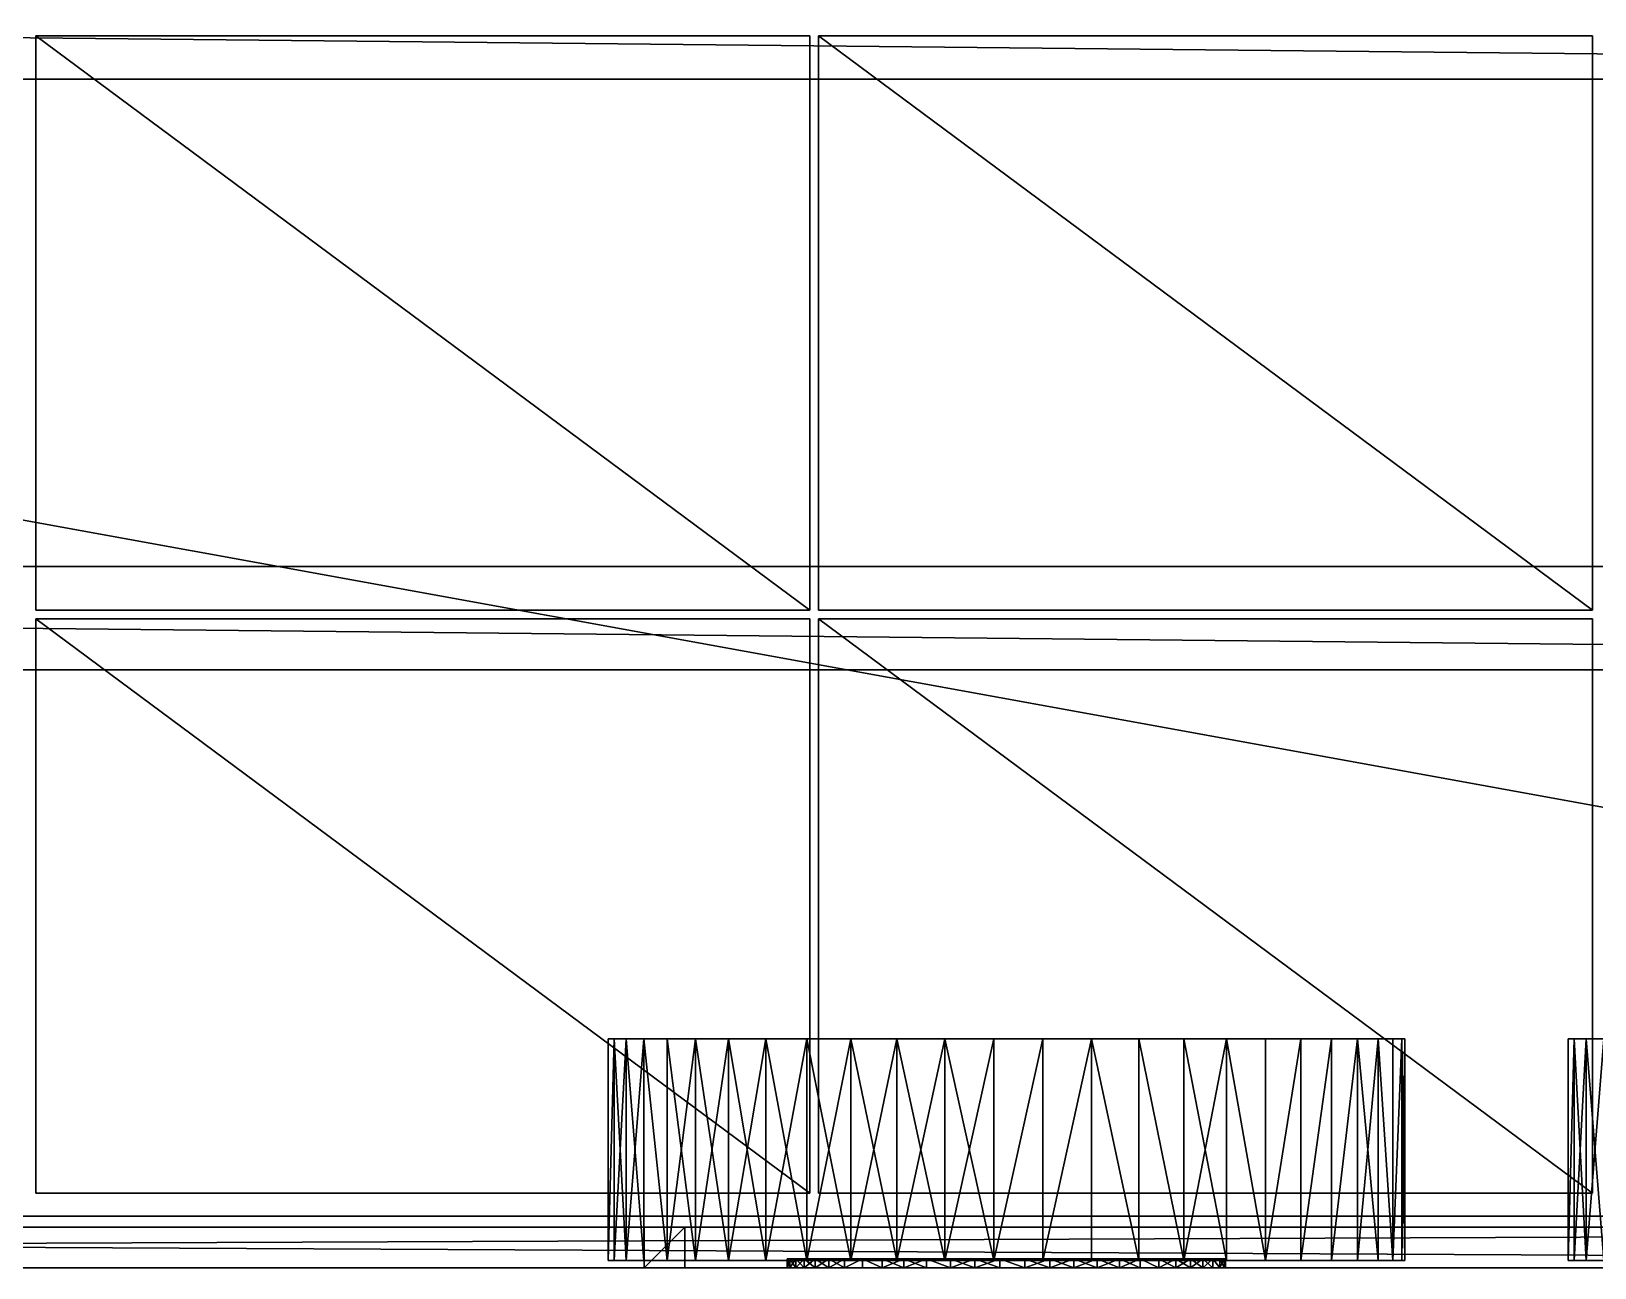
# Model space of a CAD drawing. Header units: millimetres. Extents: x -3100 to 14040, y -1280 to 1295.
# Drawn here: x 8480 to 10597, y -1280 to 395 of the extents above; entities that cross this region are included whole.
import ezdxf

# ---------------------------------------------------------------- set-up
doc = ezdxf.new("R2010")
doc.units = ezdxf.units.MM

msp = doc.modelspace()

# ---------------------------------------------------------------- linework, layer by layer
at = {"layer": 'CAD_75LAB'}
for points in [[(14040, -1280, 1160), (-40, -1280, 1160), (-40, 1280, 1160)], [(14040, 1280, 1160), (14040, -1280, 1160), (-40, 1280, 1160)], [(14040, -1280, 1250), (-40, 1280, 1250), (-40, -1280, 1250)], [(14040, 1280, 1250), (-40, 1280, 1250), (14040, -1280, 1250)], [(13960, 330, 910), (300, 330, 910), (300, 470, 910)], [(13960, 470, 910), (13960, 330, 910), (300, 470, 910)], [(13960, 330, 1160), (300, 470, 1160), (300, 330, 1160)], [(13960, 470, 1160), (300, 470, 1160), (13960, 330, 1160)], [(8486, -389, 1917), (8486, 389, 1253), (8486, -389, 1253)], [(8486, -389, 1917), (8486, 389, 1917), (8486, 389, 1253)], [(9534, 389, 1253), (8486, 389, 1253), (8486, 389, 1917)], [(9534, 389, 1917), (9534, 389, 1253), (8486, 389, 1917)], [(9534, -389, 1253), (8486, -389, 1253), (8486, 389, 1253)], [(9534, 389, 1253), (9534, -389, 1253), (8486, 389, 1253)], [(9534, -389, 1917), (8486, 389, 1917), (8486, -389, 1917)], [(9534, 389, 1917), (8486, 389, 1917), (9534, -389, 1917)], [(8486, -389, 2587), (8486, 389, 1923), (8486, -389, 1923)], [(8486, -389, 2587), (8486, 389, 2587), (8486, 389, 1923)], [(9534, 389, 1923), (8486, 389, 1923), (8486, 389, 2587)], [(9534, 389, 2587), (9534, 389, 1923), (8486, 389, 2587)], [(9534, -389, 1923), (8486, -389, 1923), (8486, 389, 1923)], [(9534, 389, 1923), (9534, -389, 1923), (8486, 389, 1923)], [(9534, -389, 2587), (8486, 389, 2587), (8486, -389, 2587)], [(9534, 389, 2587), (8486, 389, 2587), (9534, -389, 2587)], [(8486, -389, 3257), (8486, 389, 2593), (8486, -389, 2593)], [(8486, -389, 3257), (8486, 389, 3257), (8486, 389, 2593)], [(9534, 389, 2593), (8486, 389, 2593), (8486, 389, 3257)], [(9534, 389, 3257), (9534, 389, 2593), (8486, 389, 3257)], [(9534, -389, 2593), (8486, -389, 2593), (8486, 389, 2593)], [(9534, 389, 2593), (9534, -389, 2593), (8486, 389, 2593)], [(9534, -389, 3257), (8486, 389, 3257), (8486, -389, 3257)], [(9534, 389, 3257), (8486, 389, 3257), (9534, -389, 3257)], [(9534, -389, 1917), (9534, -389, 1253), (9534, 389, 1253)], [(9534, -389, 1917), (9534, 389, 1253), (9534, 389, 1917)], [(9534, -389, 2587), (9534, -389, 1923), (9534, 389, 1923)], [(9534, -389, 2587), (9534, 389, 1923), (9534, 389, 2587)], [(9534, -389, 3257), (9534, -389, 2593), (9534, 389, 2593)], [(9534, -389, 3257), (9534, 389, 2593), (9534, 389, 3257)], [(9546, -389, 1917), (9546, 389, 1253), (9546, -389, 1253)], [(9546, -389, 1917), (9546, 389, 1917), (9546, 389, 1253)], [(10594, 389, 1253), (9546, 389, 1253), (9546, 389, 1917)], [(10594, 389, 1917), (10594, 389, 1253), (9546, 389, 1917)], [(10594, -389, 1253), (9546, -389, 1253), (9546, 389, 1253)], [(10594, 389, 1253), (10594, -389, 1253), (9546, 389, 1253)], [(10594, -389, 1917), (9546, 389, 1917), (9546, -389, 1917)], [(10594, 389, 1917), (9546, 389, 1917), (10594, -389, 1917)], [(9546, -389, 2587), (9546, 389, 1923), (9546, -389, 1923)], [(9546, -389, 2587), (9546, 389, 2587), (9546, 389, 1923)], [(10594, 389, 1923), (9546, 389, 1923), (9546, 389, 2587)], [(10594, 389, 2587), (10594, 389, 1923), (9546, 389, 2587)], [(10594, -389, 1923), (9546, -389, 1923), (9546, 389, 1923)], [(10594, 389, 1923), (10594, -389, 1923), (9546, 389, 1923)], [(10594, -389, 2587), (9546, 389, 2587), (9546, -389, 2587)], [(10594, 389, 2587), (9546, 389, 2587), (10594, -389, 2587)], [(9546, -389, 3257), (9546, 389, 2593), (9546, -389, 2593)], [(9546, -389, 3257), (9546, 389, 3257), (9546, 389, 2593)], [(10594, 389, 2593), (9546, 389, 2593), (9546, 389, 3257)], [(10594, 389, 3257), (10594, 389, 2593), (9546, 389, 3257)], [(10594, -389, 2593), (9546, -389, 2593), (9546, 389, 2593)], [(10594, 389, 2593), (10594, -389, 2593), (9546, 389, 2593)], [(10594, -389, 3257), (9546, 389, 3257), (9546, -389, 3257)], [(10594, 389, 3257), (9546, 389, 3257), (10594, -389, 3257)], [(10594, -389, 1917), (10594, -389, 1253), (10594, 389, 1253)], [(10594, -389, 1917), (10594, 389, 1253), (10594, 389, 1917)], [(10594, -389, 2587), (10594, -389, 1923), (10594, 389, 1923)], [(10594, -389, 2587), (10594, 389, 1923), (10594, 389, 2587)], [(10594, -389, 3257), (10594, -389, 2593), (10594, 389, 2593)], [(10594, -389, 3257), (10594, 389, 2593), (10594, 389, 3257)], [(13960, 330, 1160), (300, 330, 910), (13960, 330, 910)], [(13960, 330, 1160), (300, 330, 1160), (300, 330, 910)], [(13960, -330, 1160), (13960, -330, 910), (300, -330, 910)], [(13960, -330, 1160), (300, -330, 910), (300, -330, 1160)], [(13960, -470, 910), (300, -470, 910), (300, -330, 910)], [(13960, -330, 910), (13960, -470, 910), (300, -330, 910)], [(13960, -470, 1160), (300, -330, 1160), (300, -470, 1160)], [(13960, -330, 1160), (300, -330, 1160), (13960, -470, 1160)], [(9534, -389, 1253), (8486, -389, 1917), (8486, -389, 1253)], [(9534, -389, 1917), (8486, -389, 1917), (9534, -389, 1253)], [(9534, -389, 1923), (8486, -389, 2587), (8486, -389, 1923)], [(9534, -389, 2587), (8486, -389, 2587), (9534, -389, 1923)], [(9534, -389, 2593), (8486, -389, 3257), (8486, -389, 2593)], [(9534, -389, 3257), (8486, -389, 3257), (9534, -389, 2593)], [(8486, -1179, 1917), (8486, -401, 1253), (8486, -1179, 1253)], [(8486, -1179, 1917), (8486, -401, 1917), (8486, -401, 1253)], [(9534, -401, 1253), (8486, -401, 1253), (8486, -401, 1917)], [(9534, -401, 1917), (9534, -401, 1253), (8486, -401, 1917)], [(9534, -1179, 1253), (8486, -1179, 1253), (8486, -401, 1253)], [(9534, -401, 1253), (9534, -1179, 1253), (8486, -401, 1253)], [(9534, -1179, 1917), (8486, -401, 1917), (8486, -1179, 1917)], [(9534, -401, 1917), (8486, -401, 1917), (9534, -1179, 1917)], [(8486, -1179, 2587), (8486, -401, 1923), (8486, -1179, 1923)], [(8486, -1179, 2587), (8486, -401, 2587), (8486, -401, 1923)], [(9534, -401, 1923), (8486, -401, 1923), (8486, -401, 2587)], [(9534, -401, 2587), (9534, -401, 1923), (8486, -401, 2587)], [(9534, -1179, 1923), (8486, -1179, 1923), (8486, -401, 1923)], [(9534, -401, 1923), (9534, -1179, 1923), (8486, -401, 1923)], [(9534, -1179, 2587), (8486, -401, 2587), (8486, -1179, 2587)], [(9534, -401, 2587), (8486, -401, 2587), (9534, -1179, 2587)], [(8486, -1179, 3257), (8486, -401, 2593), (8486, -1179, 2593)], [(8486, -1179, 3257), (8486, -401, 3257), (8486, -401, 2593)], [(9534, -401, 2593), (8486, -401, 2593), (8486, -401, 3257)], [(9534, -401, 3257), (9534, -401, 2593), (8486, -401, 3257)], [(9534, -1179, 2593), (8486, -1179, 2593), (8486, -401, 2593)], [(9534, -401, 2593), (9534, -1179, 2593), (8486, -401, 2593)], [(9534, -1179, 3257), (8486, -401, 3257), (8486, -1179, 3257)], [(9534, -401, 3257), (8486, -401, 3257), (9534, -1179, 3257)], [(9534, -1179, 1917), (9534, -1179, 1253), (9534, -401, 1253)], [(9534, -1179, 1917), (9534, -401, 1253), (9534, -401, 1917)], [(9534, -1179, 2587), (9534, -1179, 1923), (9534, -401, 1923)], [(9534, -1179, 2587), (9534, -401, 1923), (9534, -401, 2587)], [(9534, -1179, 3257), (9534, -1179, 2593), (9534, -401, 2593)], [(9534, -1179, 3257), (9534, -401, 2593), (9534, -401, 3257)], [(10594, -389, 1253), (9546, -389, 1917), (9546, -389, 1253)], [(10594, -389, 1917), (9546, -389, 1917), (10594, -389, 1253)], [(10594, -389, 1923), (9546, -389, 2587), (9546, -389, 1923)], [(10594, -389, 2587), (9546, -389, 2587), (10594, -389, 1923)], [(10594, -389, 2593), (9546, -389, 3257), (9546, -389, 2593)], [(10594, -389, 3257), (9546, -389, 3257), (10594, -389, 2593)], [(9546, -1179, 1917), (9546, -401, 1253), (9546, -1179, 1253)], [(9546, -1179, 1917), (9546, -401, 1917), (9546, -401, 1253)], [(10594, -401, 1253), (9546, -401, 1253), (9546, -401, 1917)], [(10594, -401, 1917), (10594, -401, 1253), (9546, -401, 1917)], [(10594, -1179, 1253), (9546, -1179, 1253), (9546, -401, 1253)], [(10594, -401, 1253), (10594, -1179, 1253), (9546, -401, 1253)], [(10594, -1179, 1917), (9546, -401, 1917), (9546, -1179, 1917)], [(10594, -401, 1917), (9546, -401, 1917), (10594, -1179, 1917)], [(9546, -1179, 2587), (9546, -401, 1923), (9546, -1179, 1923)], [(9546, -1179, 2587), (9546, -401, 2587), (9546, -401, 1923)], [(10594, -401, 1923), (9546, -401, 1923), (9546, -401, 2587)], [(10594, -401, 2587), (10594, -401, 1923), (9546, -401, 2587)], [(10594, -1179, 1923), (9546, -1179, 1923), (9546, -401, 1923)], [(10594, -401, 1923), (10594, -1179, 1923), (9546, -401, 1923)], [(10594, -1179, 2587), (9546, -401, 2587), (9546, -1179, 2587)], [(10594, -401, 2587), (9546, -401, 2587), (10594, -1179, 2587)], [(9546, -1179, 3257), (9546, -401, 2593), (9546, -1179, 2593)], [(9546, -1179, 3257), (9546, -401, 3257), (9546, -401, 2593)], [(10594, -401, 2593), (9546, -401, 2593), (9546, -401, 3257)], [(10594, -401, 3257), (10594, -401, 2593), (9546, -401, 3257)], [(10594, -1179, 2593), (9546, -1179, 2593), (9546, -401, 2593)], [(10594, -401, 2593), (10594, -1179, 2593), (9546, -401, 2593)], [(10594, -1179, 3257), (9546, -401, 3257), (9546, -1179, 3257)], [(10594, -401, 3257), (9546, -401, 3257), (10594, -1179, 3257)], [(10594, -1179, 1917), (10594, -1179, 1253), (10594, -401, 1253)], [(10594, -1179, 1917), (10594, -401, 1253), (10594, -401, 1917)], [(10594, -1179, 2587), (10594, -1179, 1923), (10594, -401, 1923)], [(10594, -1179, 2587), (10594, -401, 1923), (10594, -401, 2587)], [(10594, -1179, 3257), (10594, -1179, 2593), (10594, -401, 2593)], [(10594, -1179, 3257), (10594, -401, 2593), (10594, -401, 3257)], [(13960, -470, 1160), (300, -470, 910), (13960, -470, 910)], [(13960, -470, 1160), (300, -470, 1160), (300, -470, 910)], [(9261.02, -1270, 573.24), (9269.19, -1270, 639.22), (9269.19, -970, 639.22)], [(9261.02, -1270, 573.24), (9269.19, -970, 639.22), (9261.02, -970, 573.24)], [(9261.02, -1270, 506.76), (9261.02, -1270, 573.24), (9261.02, -970, 573.24)], [(9261.02, -1270, 506.76), (9261.02, -970, 573.24), (9261.02, -970, 506.76)], [(9261.02, -1270, 506.76), (9261.02, -970, 506.76), (9269.19, -970, 440.78)], [(9269.19, -1270, 440.78), (9261.02, -1270, 506.76), (9269.19, -970, 440.78)], [(9261.02, -970, 506.76), (9285.41, -970, 376.3), (9269.19, -970, 440.78)], [(9261.02, -970, 506.76), (9309.43, -970, 314.3), (9285.41, -970, 376.3)], [(9269.19, -970, 639.22), (9261.02, -970, 506.76), (9261.02, -970, 573.24)], [(9269.19, -970, 639.22), (9309.43, -970, 314.3), (9261.02, -970, 506.76)], [(9269.19, -1270, 639.22), (9285.41, -1270, 703.7), (9285.41, -970, 703.7)], [(9269.19, -1270, 639.22), (9285.41, -970, 703.7), (9269.19, -970, 639.22)], [(9285.41, -1270, 376.3), (9269.19, -1270, 440.78), (9269.19, -970, 440.78)], [(9285.41, -1270, 376.3), (9269.19, -970, 440.78), (9285.41, -970, 376.3)], [(9269.19, -970, 639.22), (9424.09, -970, 152.33), (9309.43, -970, 314.3)], [(9474.58, -970, 970.93), (9269.19, -970, 639.22), (9285.41, -970, 703.7)], [(9849.83, -970, 1077.7), (9269.19, -970, 639.22), (9474.58, -970, 970.93)], [(9849.83, -970, 1077.7), (9424.09, -970, 152.33), (9269.19, -970, 639.22)], [(9285.41, -1270, 703.7), (9309.43, -970, 765.7), (9285.41, -970, 703.7)], [(9285.41, -1270, 703.7), (9309.43, -1270, 765.7), (9309.43, -970, 765.7)], [(9309.43, -1270, 314.3), (9285.41, -1270, 376.3), (9285.41, -970, 376.3)], [(9309.43, -1270, 314.3), (9285.41, -970, 376.3), (9309.43, -970, 314.3)], [(9340.88, -970, 824.27), (9285.41, -970, 703.7), (9309.43, -970, 765.7)], [(9474.58, -970, 970.93), (9285.41, -970, 703.7), (9340.88, -970, 824.27)], [(9340.88, -1270, 824.27), (9340.88, -970, 824.27), (9309.43, -970, 765.7)], [(9309.43, -1270, 765.7), (9340.88, -1270, 824.27), (9309.43, -970, 765.7)], [(9340.88, -1270, 255.73), (9309.43, -1270, 314.3), (9309.43, -970, 314.3)], [(9340.88, -1270, 255.73), (9309.43, -970, 314.3), (9340.88, -970, 255.73)], [(9309.43, -970, 314.3), (9424.09, -970, 152.33), (9340.88, -970, 255.73)], [(9340.88, -1270, 824.27), (9379.3, -970, 878.54), (9340.88, -970, 824.27)], [(9340.88, -1270, 824.27), (9379.3, -1270, 878.54), (9379.3, -970, 878.54)], [(9379.3, -1270, 201.46), (9340.88, -1270, 255.73), (9340.88, -970, 255.73)], [(9379.3, -1270, 201.46), (9340.88, -970, 255.73), (9379.3, -970, 201.46)], [(9340.88, -970, 255.73), (9424.09, -970, 152.33), (9379.3, -970, 201.46)], [(9474.58, -970, 970.93), (9340.88, -970, 824.27), (9379.3, -970, 878.54)], [(9379.3, -1270, 878.54), (9424.09, -970, 927.67), (9379.3, -970, 878.54)], [(9379.3, -1270, 878.54), (9424.09, -1270, 927.67), (9424.09, -970, 927.67)], [(9424.09, -1270, 152.33), (9379.3, -1270, 201.46), (9379.3, -970, 201.46)], [(9424.09, -1270, 152.33), (9379.3, -970, 201.46), (9424.09, -970, 152.33)], [(9474.58, -970, 970.93), (9379.3, -970, 878.54), (9424.09, -970, 927.67)], [(9424.09, -1270, 927.67), (9474.58, -970, 970.93), (9424.09, -970, 927.67)], [(9424.09, -1270, 927.67), (9474.58, -1270, 970.93), (9474.58, -970, 970.93)], [(9474.58, -1270, 109.07), (9424.09, -1270, 152.33), (9424.09, -970, 152.33)], [(9474.58, -1270, 109.07), (9424.09, -970, 152.33), (9474.58, -970, 109.07)], [(9530, -970, 72.35), (9474.58, -970, 109.07), (9424.09, -970, 152.33)], [(9589.52, -970, 42.71), (9530, -970, 72.35), (9424.09, -970, 152.33)], [(9849.83, -970, 2.3), (9589.52, -970, 42.71), (9424.09, -970, 152.33)], [(10335.91, -970, 606.36), (9424.09, -970, 152.33), (9849.83, -970, 1077.7)], [(10335.91, -970, 606.36), (9849.83, -970, 2.3), (9424.09, -970, 152.33)], [(9474.58, -1270, 970.93), (9530, -970, 1007.65), (9474.58, -970, 970.93)], [(9474.58, -1270, 970.93), (9530, -1270, 1007.65), (9530, -970, 1007.65)], [(9530, -1270, 72.35), (9474.58, -1270, 109.07), (9474.58, -970, 109.07)], [(9530, -1270, 72.35), (9474.58, -970, 109.07), (9530, -970, 72.35)], [(9849.83, -970, 1077.7), (9474.58, -970, 970.93), (9530, -970, 1007.65)], [(9530, -1270, 1007.65), (9589.52, -970, 1037.29), (9530, -970, 1007.65)], [(9530, -1270, 1007.65), (9589.52, -1270, 1037.29), (9589.52, -970, 1037.29)], [(9589.52, -1270, 42.71), (9530, -1270, 72.35), (9530, -970, 72.35)], [(9589.52, -1270, 42.71), (9530, -970, 72.35), (9589.52, -970, 42.71)], [(9652.22, -970, 1059.39), (9530, -970, 1007.65), (9589.52, -970, 1037.29)], [(9849.83, -970, 1077.7), (9530, -970, 1007.65), (9652.22, -970, 1059.39)], [(9652.22, -1270, 1059.39), (9652.22, -970, 1059.39), (9589.52, -970, 1037.29)], [(9589.52, -1270, 1037.29), (9652.22, -1270, 1059.39), (9589.52, -970, 1037.29)], [(9589.52, -1270, 42.71), (9589.52, -970, 42.71), (9652.22, -970, 20.61)], [(9652.22, -1270, 20.61), (9589.52, -1270, 42.71), (9652.22, -970, 20.61)], [(9849.83, -970, 2.3), (9652.22, -970, 20.61), (9589.52, -970, 42.71)], [(9652.22, -1270, 1059.39), (9717.17, -970, 1073.61), (9652.22, -970, 1059.39)], [(9652.22, -1270, 1059.39), (9717.17, -1270, 1073.61), (9717.17, -970, 1073.61)], [(9717.17, -1270, 6.39), (9652.22, -1270, 20.61), (9652.22, -970, 20.61)], [(9717.17, -1270, 6.39), (9652.22, -970, 20.61), (9717.17, -970, 6.39)], [(9849.83, -970, 2.3), (9717.17, -970, 6.39), (9652.22, -970, 20.61)], [(9783.37, -970, 1079.74), (9652.22, -970, 1059.39), (9717.17, -970, 1073.61)], [(9849.83, -970, 1077.7), (9652.22, -970, 1059.39), (9783.37, -970, 1079.74)], [(9717.17, -1270, 1073.61), (9783.37, -1270, 1079.74), (9783.37, -970, 1079.74)], [(9717.17, -1270, 1073.61), (9783.37, -970, 1079.74), (9717.17, -970, 1073.61)], [(9783.37, -1270, 0.26), (9717.17, -1270, 6.39), (9717.17, -970, 6.39)], [(9783.37, -1270, 0.26), (9717.17, -970, 6.39), (9783.37, -970, 0.26)], [(9849.83, -970, 2.3), (9783.37, -970, 0.26), (9717.17, -970, 6.39)], [(9783.37, -1270, 1079.74), (9849.83, -1270, 1077.7), (9849.83, -970, 1077.7)], [(9783.37, -1270, 1079.74), (9849.83, -970, 1077.7), (9783.37, -970, 1079.74)], [(9783.37, -1270, 0.26), (9783.37, -970, 0.26), (9849.83, -970, 2.3)], [(9849.83, -1270, 2.3), (9783.37, -1270, 0.26), (9849.83, -970, 2.3)], [(9849.83, -1270, 1077.7), (9915.52, -1270, 1067.5), (9915.52, -970, 1067.5)], [(9849.83, -1270, 1077.7), (9915.52, -970, 1067.5), (9849.83, -970, 1077.7)], [(9849.83, -1270, 2.3), (9849.83, -970, 2.3), (9915.52, -970, 12.5)], [(9915.52, -1270, 12.5), (9849.83, -1270, 2.3), (9915.52, -970, 12.5)], [(10098.28, -970, 89.85), (9915.52, -970, 12.5), (9849.83, -970, 2.3)], [(10335.91, -970, 606.36), (10098.28, -970, 89.85), (9849.83, -970, 2.3)], [(10040.7, -970, 1023.39), (9849.83, -970, 1077.7), (9915.52, -970, 1067.5)], [(10098.28, -970, 990.15), (9849.83, -970, 1077.7), (10040.7, -970, 1023.39)], [(10199.06, -970, 903.8), (9849.83, -970, 1077.7), (10098.28, -970, 990.15)], [(10199.06, -970, 903.8), (10335.91, -970, 606.36), (9849.83, -970, 1077.7)], [(9979.47, -1270, 1049.3), (9979.47, -970, 1049.3), (9915.52, -970, 1067.5)], [(9915.52, -1270, 1067.5), (9979.47, -1270, 1049.3), (9915.52, -970, 1067.5)], [(9979.47, -1270, 30.7), (9915.52, -1270, 12.5), (9915.52, -970, 12.5)], [(9979.47, -1270, 30.7), (9915.52, -970, 12.5), (9979.47, -970, 30.7)], [(10098.28, -970, 89.85), (9979.47, -970, 30.7), (9915.52, -970, 12.5)], [(10040.7, -970, 1023.39), (9915.52, -970, 1067.5), (9979.47, -970, 1049.3)], [(10040.7, -1270, 1023.39), (10040.7, -970, 1023.39), (9979.47, -970, 1049.3)], [(9979.47, -1270, 1049.3), (10040.7, -1270, 1023.39), (9979.47, -970, 1049.3)], [(10040.7, -1270, 56.61), (9979.47, -1270, 30.7), (9979.47, -970, 30.7)], [(10040.7, -1270, 56.61), (9979.47, -970, 30.7), (10040.7, -970, 56.61)], [(10098.28, -970, 89.85), (10040.7, -970, 56.61), (9979.47, -970, 30.7)], [(10040.7, -1270, 1023.39), (10098.28, -1270, 990.15), (10098.28, -970, 990.15)], [(10040.7, -1270, 1023.39), (10098.28, -970, 990.15), (10040.7, -970, 1023.39)], [(10098.28, -1270, 89.85), (10040.7, -1270, 56.61), (10040.7, -970, 56.61)], [(10098.28, -1270, 89.85), (10040.7, -970, 56.61), (10098.28, -970, 89.85)], [(10151.33, -1270, 950.08), (10151.33, -970, 950.08), (10098.28, -970, 990.15)], [(10098.28, -1270, 990.15), (10151.33, -1270, 950.08), (10098.28, -970, 990.15)], [(10151.33, -1270, 129.92), (10098.28, -1270, 89.85), (10098.28, -970, 89.85)], [(10151.33, -1270, 129.92), (10098.28, -970, 89.85), (10151.33, -970, 129.92)], [(10335.91, -970, 606.36), (10151.33, -970, 129.92), (10098.28, -970, 89.85)], [(10199.06, -970, 903.8), (10098.28, -970, 990.15), (10151.33, -970, 950.08)], [(10151.33, -1270, 950.08), (10199.06, -1270, 903.8), (10199.06, -970, 903.8)], [(10151.33, -1270, 950.08), (10199.06, -970, 903.8), (10151.33, -970, 950.08)], [(10151.33, -1270, 129.92), (10151.33, -970, 129.92), (10199.06, -970, 176.2)], [(10199.06, -1270, 176.2), (10151.33, -1270, 129.92), (10199.06, -970, 176.2)], [(10240.75, -970, 228), (10199.06, -970, 176.2), (10151.33, -970, 129.92)], [(10335.91, -970, 606.36), (10240.75, -970, 228), (10151.33, -970, 129.92)], [(10199.06, -1270, 903.8), (10240.75, -1270, 852), (10240.75, -970, 852)], [(10199.06, -1270, 903.8), (10240.75, -970, 852), (10199.06, -970, 903.8)], [(10199.06, -1270, 176.2), (10199.06, -970, 176.2), (10240.75, -970, 228)], [(10240.75, -1270, 228), (10199.06, -1270, 176.2), (10240.75, -970, 228)], [(10199.06, -970, 903.8), (10303.54, -970, 735.07), (10335.91, -970, 606.36)], [(10199.06, -970, 903.8), (10240.75, -970, 852), (10303.54, -970, 735.07)], [(10240.75, -1270, 852), (10275.75, -1270, 795.47), (10275.75, -970, 795.47)], [(10240.75, -1270, 852), (10275.75, -970, 795.47), (10240.75, -970, 852)], [(10240.75, -1270, 228), (10240.75, -970, 228), (10275.75, -970, 284.53)], [(10275.75, -1270, 284.53), (10240.75, -1270, 228), (10275.75, -970, 284.53)], [(10335.91, -970, 606.36), (10275.75, -970, 284.53), (10240.75, -970, 228)], [(10240.75, -970, 852), (10275.75, -970, 795.47), (10303.54, -970, 735.07)], [(10275.75, -1270, 795.47), (10303.54, -1270, 735.07), (10303.54, -970, 735.07)], [(10275.75, -1270, 795.47), (10303.54, -970, 735.07), (10275.75, -970, 795.47)], [(10303.54, -1270, 344.93), (10275.75, -1270, 284.53), (10275.75, -970, 284.53)], [(10303.54, -1270, 344.93), (10275.75, -970, 284.53), (10303.54, -970, 344.93)], [(10323.69, -970, 408.29), (10303.54, -970, 344.93), (10275.75, -970, 284.53)], [(10340, -970, 540), (10323.69, -970, 408.29), (10275.75, -970, 284.53)], [(10335.91, -970, 606.36), (10340, -970, 540), (10275.75, -970, 284.53)], [(10323.69, -1270, 671.71), (10323.69, -970, 671.71), (10303.54, -970, 735.07)], [(10303.54, -1270, 735.07), (10323.69, -1270, 671.71), (10303.54, -970, 735.07)], [(10323.69, -1270, 408.29), (10303.54, -970, 344.93), (10323.69, -970, 408.29)], [(10323.69, -1270, 408.29), (10303.54, -1270, 344.93), (10303.54, -970, 344.93)], [(10303.54, -970, 735.07), (10323.69, -970, 671.71), (10335.91, -970, 606.36)], [(10323.69, -1270, 671.71), (10335.91, -1270, 606.36), (10335.91, -970, 606.36)], [(10323.69, -1270, 671.71), (10335.91, -970, 606.36), (10323.69, -970, 671.71)], [(10323.69, -1270, 408.29), (10323.69, -970, 408.29), (10335.91, -970, 473.64)], [(10335.91, -1270, 473.64), (10323.69, -1270, 408.29), (10335.91, -970, 473.64)], [(10340, -970, 540), (10335.91, -970, 473.64), (10323.69, -970, 408.29)], [(10340, -1270, 540), (10340, -970, 540), (10335.91, -970, 606.36)], [(10335.91, -1270, 606.36), (10340, -1270, 540), (10335.91, -970, 606.36)], [(10335.91, -1270, 473.64), (10335.91, -970, 473.64), (10340, -970, 540)], [(10340, -1270, 540), (10335.91, -1270, 473.64), (10340, -970, 540)], [(10561.02, -1270, 573.24), (10569.19, -1270, 639.22), (10569.19, -970, 639.22)], [(10561.02, -1270, 573.24), (10569.19, -970, 639.22), (10561.02, -970, 573.24)], [(10561.02, -1270, 506.76), (10561.02, -1270, 573.24), (10561.02, -970, 573.24)], [(10561.02, -1270, 506.76), (10561.02, -970, 573.24), (10561.02, -970, 506.76)], [(10561.02, -1270, 506.76), (10561.02, -970, 506.76), (10569.19, -970, 440.78)], [(10569.19, -1270, 440.78), (10561.02, -1270, 506.76), (10569.19, -970, 440.78)], [(10561.02, -970, 506.76), (10585.41, -970, 376.3), (10569.19, -970, 440.78)], [(10561.02, -970, 506.76), (10609.43, -970, 314.3), (10585.41, -970, 376.3)], [(10569.19, -970, 639.22), (10561.02, -970, 506.76), (10561.02, -970, 573.24)], [(10569.19, -970, 639.22), (10609.43, -970, 314.3), (10561.02, -970, 506.76)], [(10569.19, -1270, 639.22), (10585.41, -1270, 703.7), (10585.41, -970, 703.7)], [(10569.19, -1270, 639.22), (10585.41, -970, 703.7), (10569.19, -970, 639.22)], [(10585.41, -1270, 376.3), (10569.19, -1270, 440.78), (10569.19, -970, 440.78)], [(10585.41, -1270, 376.3), (10569.19, -970, 440.78), (10585.41, -970, 376.3)], [(10569.19, -970, 639.22), (10724.09, -970, 152.33), (10609.43, -970, 314.3)], [(10774.58, -970, 970.93), (10569.19, -970, 639.22), (10585.41, -970, 703.7)], [(11149.83, -970, 1077.7), (10569.19, -970, 639.22), (10774.58, -970, 970.93)], [(11149.83, -970, 1077.7), (10724.09, -970, 152.33), (10569.19, -970, 639.22)], [(10585.41, -1270, 703.7), (10609.43, -970, 765.7), (10585.41, -970, 703.7)], [(10585.41, -1270, 703.7), (10609.43, -1270, 765.7), (10609.43, -970, 765.7)], [(10609.43, -1270, 314.3), (10585.41, -1270, 376.3), (10585.41, -970, 376.3)], [(10609.43, -1270, 314.3), (10585.41, -970, 376.3), (10609.43, -970, 314.3)], [(10640.88, -970, 824.27), (10585.41, -970, 703.7), (10609.43, -970, 765.7)], [(10774.58, -970, 970.93), (10585.41, -970, 703.7), (10640.88, -970, 824.27)], [(9534, -1179, 1253), (8486, -1179, 1917), (8486, -1179, 1253)], [(9534, -1179, 1917), (8486, -1179, 1917), (9534, -1179, 1253)], [(9534, -1179, 1923), (8486, -1179, 2587), (8486, -1179, 1923)], [(9534, -1179, 2587), (8486, -1179, 2587), (9534, -1179, 1923)], [(9534, -1179, 2593), (8486, -1179, 3257), (8486, -1179, 2593)], [(9534, -1179, 3257), (8486, -1179, 3257), (9534, -1179, 2593)], [(10594, -1179, 1253), (9546, -1179, 1917), (9546, -1179, 1253)], [(10594, -1179, 1917), (9546, -1179, 1917), (10594, -1179, 1253)], [(10594, -1179, 1923), (9546, -1179, 2587), (9546, -1179, 1923)], [(10594, -1179, 2587), (9546, -1179, 2587), (10594, -1179, 1923)], [(10594, -1179, 2593), (9546, -1179, 3257), (9546, -1179, 2593)], [(10594, -1179, 3257), (9546, -1179, 3257), (10594, -1179, 2593)], [(14040, -1210, 1250), (-40, -1210, 1250), (-40, -1210, 1320)], [(14040, -1210, 1320), (14040, -1210, 1250), (-40, -1210, 1320)], [(14040, -1280, 1250), (-40, -1280, 1250), (-40, -1210, 1250)], [(14040, -1210, 1250), (14040, -1280, 1250), (-40, -1210, 1250)], [(14040, -1280, 1320), (-40, -1210, 1320), (-40, -1280, 1320)], [(14040, -1210, 1320), (-40, -1210, 1320), (14040, -1280, 1320)], [(14040, -1225, 3995), (14040, -1225, 3940), (-40, -1225, 3940)], [(14040, -1225, 3995), (-40, -1225, 3940), (-40, -1225, 3995)], [(14040, -1225, 3940), (-40, -1280, 3940), (-40, -1225, 3940)], [(14040, -1225, 3940), (14040, -1280, 3940), (-40, -1280, 3940)], [(14040, -1225, 3995), (-40, -1225, 3995), (-40, -1280, 3995)], [(14040, -1225, 3995), (-40, -1280, 3995), (14040, -1280, 3995)], [(9310, -1225, 3940), (9310, -1225, 1250), (9310, -1280, 1250)], [(9310, -1280, 3940), (9310, -1225, 3940), (9310, -1280, 1250)], [(9310, -1225, 3940), (9365, -1225, 1250), (9310, -1225, 1250)], [(9365, -1225, 3940), (9365, -1225, 1250), (9310, -1225, 3940)], [(9365, -1225, 1250), (9310, -1280, 1250), (9310, -1225, 1250)], [(9365, -1225, 1250), (9365, -1280, 1250), (9310, -1280, 1250)], [(9365, -1225, 3940), (9310, -1225, 3940), (9310, -1280, 3940)], [(9365, -1225, 3940), (9310, -1280, 3940), (9365, -1280, 3940)], [(9365, -1225, 3940), (9365, -1280, 1250), (9365, -1225, 1250)], [(9365, -1280, 3940), (9365, -1280, 1250), (9365, -1225, 3940)], [(9261.02, -1270, 506.76), (9269.19, -1270, 440.78), (9285.41, -1270, 376.3)], [(9261.02, -1270, 506.76), (9285.41, -1270, 376.3), (9309.43, -1270, 314.3)], [(9269.19, -1270, 639.22), (9261.02, -1270, 573.24), (9261.02, -1270, 506.76)], [(9269.19, -1270, 639.22), (9261.02, -1270, 506.76), (9309.43, -1270, 314.3)], [(9269.19, -1270, 639.22), (9309.43, -1270, 314.3), (9424.09, -1270, 152.33)], [(9474.58, -1270, 970.93), (9285.41, -1270, 703.7), (9269.19, -1270, 639.22)], [(9849.83, -1270, 1077.7), (9474.58, -1270, 970.93), (9269.19, -1270, 639.22)], [(9849.83, -1270, 1077.7), (9269.19, -1270, 639.22), (9424.09, -1270, 152.33)], [(9340.88, -1270, 824.27), (9309.43, -1270, 765.7), (9285.41, -1270, 703.7)], [(9474.58, -1270, 970.93), (9340.88, -1270, 824.27), (9285.41, -1270, 703.7)], [(9309.43, -1270, 314.3), (9340.88, -1270, 255.73), (9424.09, -1270, 152.33)], [(9340.88, -1270, 255.73), (9379.3, -1270, 201.46), (9424.09, -1270, 152.33)], [(9474.58, -1270, 970.93), (9379.3, -1270, 878.54), (9340.88, -1270, 824.27)], [(9474.58, -1270, 970.93), (9424.09, -1270, 927.67), (9379.3, -1270, 878.54)], [(9530, -1270, 72.35), (9424.09, -1270, 152.33), (9474.58, -1270, 109.07)], [(9589.52, -1270, 42.71), (9424.09, -1270, 152.33), (9530, -1270, 72.35)], [(9849.83, -1270, 2.3), (9424.09, -1270, 152.33), (9589.52, -1270, 42.71)], [(10335.91, -1270, 606.36), (9849.83, -1270, 1077.7), (9424.09, -1270, 152.33)], [(10335.91, -1270, 606.36), (9424.09, -1270, 152.33), (9849.83, -1270, 2.3)], [(9849.83, -1270, 1077.7), (9530, -1270, 1007.65), (9474.58, -1270, 970.93)], [(9503.48, -1280, 556.96), (9507.35, -1280, 590.65), (9507.35, -1268, 590.65)], [(9503.48, -1280, 556.96), (9507.35, -1268, 590.65), (9503.48, -1268, 556.96)], [(9503.48, -1280, 556.96), (9503.48, -1268, 556.96), (9503.48, -1268, 523.04)], [(9503.48, -1280, 523.04), (9503.48, -1280, 556.96), (9503.48, -1268, 523.04)], [(9507.35, -1280, 489.35), (9503.48, -1280, 523.04), (9503.48, -1268, 523.04)], [(9507.35, -1280, 489.35), (9503.48, -1268, 523.04), (9507.35, -1268, 489.35)], [(9503.48, -1268, 556.96), (9507.35, -1268, 489.35), (9503.48, -1268, 523.04)], [(9503.48, -1268, 556.96), (9515.03, -1268, 456.33), (9507.35, -1268, 489.35)], [(9503.48, -1268, 556.96), (9526.43, -1268, 424.39), (9515.03, -1268, 456.33)], [(9515.03, -1268, 623.67), (9503.48, -1268, 556.96), (9507.35, -1268, 590.65)], [(9581.19, -1268, 740.82), (9503.48, -1268, 556.96), (9515.03, -1268, 623.67)], [(9661.4, -1268, 802.68), (9503.48, -1268, 556.96), (9581.19, -1268, 740.82)], [(9661.4, -1268, 802.68), (9526.43, -1268, 424.39), (9503.48, -1268, 556.96)], [(9507.35, -1280, 590.65), (9515.03, -1280, 623.67), (9515.03, -1268, 623.67)], [(9507.35, -1280, 590.65), (9515.03, -1268, 623.67), (9507.35, -1268, 590.65)], [(9515.03, -1280, 456.33), (9507.35, -1280, 489.35), (9507.35, -1268, 489.35)], [(9515.03, -1280, 456.33), (9507.35, -1268, 489.35), (9515.03, -1268, 456.33)], [(9515.03, -1280, 623.67), (9526.43, -1280, 655.61), (9526.43, -1268, 655.61)], [(9515.03, -1280, 623.67), (9526.43, -1268, 655.61), (9515.03, -1268, 623.67)], [(9526.43, -1280, 424.39), (9515.03, -1280, 456.33), (9515.03, -1268, 456.33)], [(9526.43, -1280, 424.39), (9515.03, -1268, 456.33), (9526.43, -1268, 424.39)], [(9559.72, -1268, 714.57), (9515.03, -1268, 623.67), (9526.43, -1268, 655.61)], [(9581.19, -1268, 740.82), (9515.03, -1268, 623.67), (9559.72, -1268, 714.57)], [(9526.43, -1280, 655.61), (9541.39, -1280, 686.04), (9541.39, -1268, 686.04)], [(9526.43, -1280, 655.61), (9541.39, -1268, 686.04), (9526.43, -1268, 655.61)], [(9541.39, -1280, 393.96), (9526.43, -1280, 424.39), (9526.43, -1268, 424.39)], [(9541.39, -1280, 393.96), (9526.43, -1268, 424.39), (9541.39, -1268, 393.96)], [(9526.43, -1268, 424.39), (9559.72, -1268, 365.43), (9541.39, -1268, 393.96)], [(9526.43, -1268, 424.39), (9581.19, -1268, 339.18), (9559.72, -1268, 365.43)], [(9559.72, -1268, 714.57), (9526.43, -1268, 655.61), (9541.39, -1268, 686.04)], [(9661.4, -1268, 802.68), (9581.19, -1268, 339.18), (9526.43, -1268, 424.39)], [(9652.22, -1270, 1059.39), (9589.52, -1270, 1037.29), (9530, -1270, 1007.65)], [(9849.83, -1270, 1077.7), (9652.22, -1270, 1059.39), (9530, -1270, 1007.65)], [(9559.72, -1280, 714.57), (9559.72, -1268, 714.57), (9541.39, -1268, 686.04)], [(9541.39, -1280, 686.04), (9559.72, -1280, 714.57), (9541.39, -1268, 686.04)], [(9541.39, -1280, 393.96), (9541.39, -1268, 393.96), (9559.72, -1268, 365.43)], [(9559.72, -1280, 365.43), (9541.39, -1280, 393.96), (9559.72, -1268, 365.43)], [(9559.72, -1280, 714.57), (9581.19, -1280, 740.82), (9581.19, -1268, 740.82)], [(9559.72, -1280, 714.57), (9581.19, -1268, 740.82), (9559.72, -1268, 714.57)], [(9581.19, -1280, 339.18), (9559.72, -1280, 365.43), (9559.72, -1268, 365.43)], [(9581.19, -1280, 339.18), (9559.72, -1268, 365.43), (9581.19, -1268, 339.18)], [(9581.19, -1280, 740.82), (9605.51, -1268, 764.46), (9581.19, -1268, 740.82)], [(9581.19, -1280, 740.82), (9605.51, -1280, 764.46), (9605.51, -1268, 764.46)], [(9581.19, -1280, 339.18), (9581.19, -1268, 339.18), (9605.51, -1268, 315.54)], [(9605.51, -1280, 315.54), (9581.19, -1280, 339.18), (9605.51, -1268, 315.54)], [(9632.36, -1268, 294.83), (9605.51, -1268, 315.54), (9581.19, -1268, 339.18)], [(9661.4, -1268, 277.32), (9632.36, -1268, 294.83), (9581.19, -1268, 339.18)], [(9661.4, -1268, 802.68), (9581.19, -1268, 740.82), (9605.51, -1268, 764.46)], [(9661.4, -1268, 802.68), (9661.4, -1268, 277.32), (9581.19, -1268, 339.18)], [(9849.83, -1270, 2.3), (9589.52, -1270, 42.71), (9652.22, -1270, 20.61)], [(9632.36, -1280, 785.17), (9632.36, -1268, 785.17), (9605.51, -1268, 764.46)], [(9605.51, -1280, 764.46), (9632.36, -1280, 785.17), (9605.51, -1268, 764.46)], [(9632.36, -1280, 294.83), (9605.51, -1280, 315.54), (9605.51, -1268, 315.54)], [(9632.36, -1280, 294.83), (9605.51, -1268, 315.54), (9632.36, -1268, 294.83)], [(9661.4, -1268, 802.68), (9605.51, -1268, 764.46), (9632.36, -1268, 785.17)], [(9661.4, -1280, 802.68), (9661.4, -1268, 802.68), (9632.36, -1268, 785.17)], [(9632.36, -1280, 785.17), (9661.4, -1280, 802.68), (9632.36, -1268, 785.17)], [(9632.36, -1280, 294.83), (9632.36, -1268, 294.83), (9661.4, -1268, 277.32)], [(9661.4, -1280, 277.32), (9632.36, -1280, 294.83), (9661.4, -1268, 277.32)], [(9849.83, -1270, 2.3), (9652.22, -1270, 20.61), (9717.17, -1270, 6.39)], [(9783.37, -1270, 1079.74), (9717.17, -1270, 1073.61), (9652.22, -1270, 1059.39)], [(9849.83, -1270, 1077.7), (9783.37, -1270, 1079.74), (9652.22, -1270, 1059.39)], [(9661.4, -1280, 802.68), (9692.25, -1268, 816.76), (9661.4, -1268, 802.68)], [(9661.4, -1280, 802.68), (9692.25, -1280, 816.76), (9692.25, -1268, 816.76)], [(9692.25, -1280, 263.24), (9661.4, -1280, 277.32), (9661.4, -1268, 277.32)], [(9692.25, -1280, 263.24), (9661.4, -1268, 277.32), (9692.25, -1268, 263.24)], [(9724.5, -1268, 827.24), (9661.4, -1268, 277.32), (9661.4, -1268, 802.68)], [(9724.5, -1268, 827.24), (9661.4, -1268, 802.68), (9692.25, -1268, 816.76)], [(9724.5, -1268, 827.24), (9692.25, -1268, 263.24), (9661.4, -1268, 277.32)], [(9724.5, -1280, 827.24), (9724.5, -1268, 827.24), (9692.25, -1268, 816.76)], [(9692.25, -1280, 816.76), (9724.5, -1280, 827.24), (9692.25, -1268, 816.76)], [(9724.5, -1280, 252.76), (9692.25, -1280, 263.24), (9692.25, -1268, 263.24)], [(9724.5, -1280, 252.76), (9692.25, -1268, 263.24), (9724.5, -1268, 252.76)], [(9791.52, -1268, 243.12), (9724.5, -1268, 252.76), (9692.25, -1268, 263.24)], [(9858.98, -1268, 248.92), (9791.52, -1268, 243.12), (9692.25, -1268, 263.24)], [(9923.38, -1268, 269.84), (9858.98, -1268, 248.92), (9692.25, -1268, 263.24)], [(9981.36, -1268, 304.81), (9923.38, -1268, 269.84), (9692.25, -1268, 263.24)], [(9923.38, -1268, 810.16), (9692.25, -1268, 263.24), (9724.5, -1268, 827.24)], [(9923.38, -1268, 810.16), (9981.36, -1268, 304.81), (9692.25, -1268, 263.24)], [(9849.83, -1270, 2.3), (9717.17, -1270, 6.39), (9783.37, -1270, 0.26)], [(9757.73, -1280, 833.98), (9757.73, -1268, 833.98), (9724.5, -1268, 827.24)], [(9724.5, -1280, 827.24), (9757.73, -1280, 833.98), (9724.5, -1268, 827.24)], [(9724.5, -1280, 252.76), (9724.5, -1268, 252.76), (9757.73, -1268, 246.02)], [(9757.73, -1280, 246.02), (9724.5, -1280, 252.76), (9757.73, -1268, 246.02)], [(9791.52, -1268, 243.12), (9757.73, -1268, 246.02), (9724.5, -1268, 252.76)], [(9825.42, -1268, 835.91), (9724.5, -1268, 827.24), (9757.73, -1268, 833.98)], [(9858.98, -1268, 831.08), (9724.5, -1268, 827.24), (9825.42, -1268, 835.91)], [(9923.38, -1268, 810.16), (9724.5, -1268, 827.24), (9858.98, -1268, 831.08)], [(9791.52, -1280, 836.88), (9791.52, -1268, 836.88), (9757.73, -1268, 833.98)], [(9757.73, -1280, 833.98), (9791.52, -1280, 836.88), (9757.73, -1268, 833.98)], [(9757.73, -1280, 246.02), (9757.73, -1268, 246.02), (9791.52, -1268, 243.12)], [(9791.52, -1280, 243.12), (9757.73, -1280, 246.02), (9791.52, -1268, 243.12)], [(9825.42, -1268, 835.91), (9757.73, -1268, 833.98), (9791.52, -1268, 836.88)], [(9825.42, -1280, 835.91), (9825.42, -1268, 835.91), (9791.52, -1268, 836.88)], [(9791.52, -1280, 836.88), (9825.42, -1280, 835.91), (9791.52, -1268, 836.88)], [(9825.42, -1280, 244.09), (9791.52, -1280, 243.12), (9791.52, -1268, 243.12)], [(9825.42, -1280, 244.09), (9791.52, -1268, 243.12), (9825.42, -1268, 244.09)], [(9858.98, -1268, 248.92), (9825.42, -1268, 244.09), (9791.52, -1268, 243.12)], [(9825.42, -1280, 835.91), (9858.98, -1268, 831.08), (9825.42, -1268, 835.91)], [(9825.42, -1280, 835.91), (9858.98, -1280, 831.08), (9858.98, -1268, 831.08)], [(9858.98, -1280, 248.92), (9825.42, -1280, 244.09), (9825.42, -1268, 244.09)], [(9858.98, -1280, 248.92), (9825.42, -1268, 244.09), (9858.98, -1268, 248.92)], [(10098.28, -1270, 89.85), (9849.83, -1270, 2.3), (9915.52, -1270, 12.5)], [(10335.91, -1270, 606.36), (9849.83, -1270, 2.3), (10098.28, -1270, 89.85)], [(10040.7, -1270, 1023.39), (9915.52, -1270, 1067.5), (9849.83, -1270, 1077.7)], [(10098.28, -1270, 990.15), (10040.7, -1270, 1023.39), (9849.83, -1270, 1077.7)], [(10199.06, -1270, 903.8), (10098.28, -1270, 990.15), (9849.83, -1270, 1077.7)], [(10199.06, -1270, 903.8), (9849.83, -1270, 1077.7), (10335.91, -1270, 606.36)], [(9858.98, -1280, 831.08), (9891.78, -1280, 822.46), (9891.78, -1268, 822.46)], [(9858.98, -1280, 831.08), (9891.78, -1268, 822.46), (9858.98, -1268, 831.08)], [(9891.78, -1280, 257.54), (9858.98, -1280, 248.92), (9858.98, -1268, 248.92)], [(9891.78, -1280, 257.54), (9858.98, -1268, 248.92), (9891.78, -1268, 257.54)], [(9923.38, -1268, 269.84), (9891.78, -1268, 257.54), (9858.98, -1268, 248.92)], [(9923.38, -1268, 810.16), (9858.98, -1268, 831.08), (9891.78, -1268, 822.46)], [(9891.78, -1280, 822.46), (9923.38, -1280, 810.16), (9923.38, -1268, 810.16)], [(9891.78, -1280, 822.46), (9923.38, -1268, 810.16), (9891.78, -1268, 822.46)], [(9923.38, -1280, 269.84), (9891.78, -1268, 257.54), (9923.38, -1268, 269.84)], [(9923.38, -1280, 269.84), (9891.78, -1280, 257.54), (9891.78, -1268, 257.54)], [(10098.28, -1270, 89.85), (9915.52, -1270, 12.5), (9979.47, -1270, 30.7)], [(10040.7, -1270, 1023.39), (9979.47, -1270, 1049.3), (9915.52, -1270, 1067.5)], [(9923.38, -1280, 810.16), (9953.37, -1280, 794.34), (9953.37, -1268, 794.34)], [(9923.38, -1280, 810.16), (9953.37, -1268, 794.34), (9923.38, -1268, 810.16)], [(9953.37, -1280, 285.66), (9923.38, -1268, 269.84), (9953.37, -1268, 285.66)], [(9953.37, -1280, 285.66), (9923.38, -1280, 269.84), (9923.38, -1268, 269.84)], [(9981.36, -1268, 304.81), (9953.37, -1268, 285.66), (9923.38, -1268, 269.84)], [(9923.38, -1268, 810.16), (10089.28, -1268, 607.27), (9981.36, -1268, 304.81)], [(9953.37, -1268, 794.34), (10089.28, -1268, 607.27), (9923.38, -1268, 810.16)], [(9953.37, -1280, 794.34), (9981.36, -1280, 775.19), (9981.36, -1268, 775.19)], [(9953.37, -1280, 794.34), (9981.36, -1268, 775.19), (9953.37, -1268, 794.34)], [(9981.36, -1280, 304.81), (9953.37, -1280, 285.66), (9953.37, -1268, 285.66)], [(9981.36, -1280, 304.81), (9953.37, -1268, 285.66), (9981.36, -1268, 304.81)], [(10049.85, -1268, 700.57), (10089.28, -1268, 607.27), (9953.37, -1268, 794.34)], [(10006.99, -1268, 752.99), (9953.37, -1268, 794.34), (9981.36, -1268, 775.19)], [(10006.99, -1268, 752.99), (10049.85, -1268, 700.57), (9953.37, -1268, 794.34)], [(10098.28, -1270, 89.85), (9979.47, -1270, 30.7), (10040.7, -1270, 56.61)], [(10006.99, -1280, 752.99), (10006.99, -1268, 752.99), (9981.36, -1268, 775.19)], [(9981.36, -1280, 775.19), (10006.99, -1280, 752.99), (9981.36, -1268, 775.19)], [(10006.99, -1280, 327.01), (9981.36, -1280, 304.81), (9981.36, -1268, 304.81)], [(10006.99, -1280, 327.01), (9981.36, -1268, 304.81), (10006.99, -1268, 327.01)], [(10089.28, -1268, 472.73), (10006.99, -1268, 327.01), (9981.36, -1268, 304.81)], [(10089.28, -1268, 607.27), (10089.28, -1268, 472.73), (9981.36, -1268, 304.81)], [(10029.92, -1280, 728), (10029.92, -1268, 728), (10006.99, -1268, 752.99)], [(10006.99, -1280, 752.99), (10029.92, -1280, 728), (10006.99, -1268, 752.99)], [(10006.99, -1280, 327.01), (10006.99, -1268, 327.01), (10029.92, -1268, 352)], [(10029.92, -1280, 352), (10006.99, -1280, 327.01), (10029.92, -1268, 352)], [(10049.85, -1268, 379.43), (10029.92, -1268, 352), (10006.99, -1268, 327.01)], [(10066.53, -1268, 408.96), (10049.85, -1268, 379.43), (10006.99, -1268, 327.01)], [(10079.73, -1268, 440.19), (10066.53, -1268, 408.96), (10006.99, -1268, 327.01)], [(10089.28, -1268, 472.73), (10079.73, -1268, 440.19), (10006.99, -1268, 327.01)], [(10006.99, -1268, 752.99), (10029.92, -1268, 728), (10049.85, -1268, 700.57)], [(10029.92, -1280, 728), (10049.85, -1280, 700.57), (10049.85, -1268, 700.57)], [(10029.92, -1280, 728), (10049.85, -1268, 700.57), (10029.92, -1268, 728)], [(10049.85, -1280, 379.43), (10029.92, -1268, 352), (10049.85, -1268, 379.43)], [(10049.85, -1280, 379.43), (10029.92, -1280, 352), (10029.92, -1268, 352)], [(10049.85, -1280, 700.57), (10066.53, -1280, 671.04), (10066.53, -1268, 671.04)], [(10049.85, -1280, 700.57), (10066.53, -1268, 671.04), (10049.85, -1268, 700.57)], [(10066.53, -1280, 408.96), (10049.85, -1268, 379.43), (10066.53, -1268, 408.96)], [(10066.53, -1280, 408.96), (10049.85, -1280, 379.43), (10049.85, -1268, 379.43)], [(10049.85, -1268, 700.57), (10066.53, -1268, 671.04), (10089.28, -1268, 607.27)], [(10079.73, -1280, 639.81), (10079.73, -1268, 639.81), (10066.53, -1268, 671.04)], [(10066.53, -1280, 671.04), (10079.73, -1280, 639.81), (10066.53, -1268, 671.04)], [(10066.53, -1280, 408.96), (10066.53, -1268, 408.96), (10079.73, -1268, 440.19)], [(10079.73, -1280, 440.19), (10066.53, -1280, 408.96), (10079.73, -1268, 440.19)], [(10066.53, -1268, 671.04), (10079.73, -1268, 639.81), (10089.28, -1268, 607.27)], [(10089.28, -1280, 607.27), (10089.28, -1268, 607.27), (10079.73, -1268, 639.81)], [(10079.73, -1280, 639.81), (10089.28, -1280, 607.27), (10079.73, -1268, 639.81)], [(10089.28, -1280, 472.73), (10079.73, -1268, 440.19), (10089.28, -1268, 472.73)], [(10089.28, -1280, 472.73), (10079.73, -1280, 440.19), (10079.73, -1268, 440.19)], [(10089.28, -1280, 607.27), (10095.06, -1280, 573.86), (10095.06, -1268, 573.86)], [(10089.28, -1280, 607.27), (10095.06, -1268, 573.86), (10089.28, -1268, 607.27)], [(10095.06, -1280, 506.14), (10089.28, -1268, 472.73), (10095.06, -1268, 506.14)], [(10095.06, -1280, 506.14), (10089.28, -1280, 472.73), (10089.28, -1268, 472.73)], [(10097, -1268, 540), (10095.06, -1268, 506.14), (10089.28, -1268, 472.73)], [(10095.06, -1268, 573.86), (10097, -1268, 540), (10089.28, -1268, 472.73)], [(10089.28, -1268, 607.27), (10095.06, -1268, 573.86), (10089.28, -1268, 472.73)], [(10095.06, -1280, 573.86), (10097, -1280, 540), (10097, -1268, 540)], [(10095.06, -1280, 573.86), (10097, -1268, 540), (10095.06, -1268, 573.86)], [(10097, -1280, 540), (10095.06, -1268, 506.14), (10097, -1268, 540)], [(10097, -1280, 540), (10095.06, -1280, 506.14), (10095.06, -1268, 506.14)], [(10335.91, -1270, 606.36), (10098.28, -1270, 89.85), (10151.33, -1270, 129.92)], [(10199.06, -1270, 903.8), (10151.33, -1270, 950.08), (10098.28, -1270, 990.15)], [(10240.75, -1270, 228), (10151.33, -1270, 129.92), (10199.06, -1270, 176.2)], [(10335.91, -1270, 606.36), (10151.33, -1270, 129.92), (10240.75, -1270, 228)], [(10199.06, -1270, 903.8), (10335.91, -1270, 606.36), (10303.54, -1270, 735.07)], [(10199.06, -1270, 903.8), (10303.54, -1270, 735.07), (10240.75, -1270, 852)], [(10335.91, -1270, 606.36), (10240.75, -1270, 228), (10275.75, -1270, 284.53)], [(10240.75, -1270, 852), (10303.54, -1270, 735.07), (10275.75, -1270, 795.47)], [(10323.69, -1270, 408.29), (10275.75, -1270, 284.53), (10303.54, -1270, 344.93)], [(10340, -1270, 540), (10275.75, -1270, 284.53), (10323.69, -1270, 408.29)], [(10335.91, -1270, 606.36), (10275.75, -1270, 284.53), (10340, -1270, 540)], [(10303.54, -1270, 735.07), (10335.91, -1270, 606.36), (10323.69, -1270, 671.71)], [(10340, -1270, 540), (10323.69, -1270, 408.29), (10335.91, -1270, 473.64)], [(10561.02, -1270, 506.76), (10569.19, -1270, 440.78), (10585.41, -1270, 376.3)], [(10561.02, -1270, 506.76), (10585.41, -1270, 376.3), (10609.43, -1270, 314.3)], [(10569.19, -1270, 639.22), (10561.02, -1270, 573.24), (10561.02, -1270, 506.76)], [(10569.19, -1270, 639.22), (10561.02, -1270, 506.76), (10609.43, -1270, 314.3)], [(10569.19, -1270, 639.22), (10609.43, -1270, 314.3), (10724.09, -1270, 152.33)], [(10774.58, -1270, 970.93), (10585.41, -1270, 703.7), (10569.19, -1270, 639.22)], [(11149.83, -1270, 1077.7), (10774.58, -1270, 970.93), (10569.19, -1270, 639.22)], [(11149.83, -1270, 1077.7), (10569.19, -1270, 639.22), (10724.09, -1270, 152.33)], [(10640.88, -1270, 824.27), (10609.43, -1270, 765.7), (10585.41, -1270, 703.7)], [(10774.58, -1270, 970.93), (10640.88, -1270, 824.27), (10585.41, -1270, 703.7)], [(14040, -1280, 1160), (-40, -1280, 1250), (-40, -1280, 1160)], [(14040, -1280, 1250), (-40, -1280, 1250), (14040, -1280, 1160)], [(14040, -1280, 3995), (-40, -1280, 3940), (14040, -1280, 3940)], [(14040, -1280, 3995), (-40, -1280, 3995), (-40, -1280, 3940)], [(14040, -1280, 1250), (-40, -1280, 1320), (-40, -1280, 1250)], [(14040, -1280, 1320), (-40, -1280, 1320), (14040, -1280, 1250)], [(9310, -1280, 3940), (9310, -1280, 1250), (9365, -1280, 1250)], [(9365, -1280, 3940), (9310, -1280, 3940), (9365, -1280, 1250)], [(9503.48, -1280, 556.96), (9503.48, -1280, 523.04), (9507.35, -1280, 489.35)], [(9503.48, -1280, 556.96), (9507.35, -1280, 489.35), (9515.03, -1280, 456.33)], [(9503.48, -1280, 556.96), (9515.03, -1280, 456.33), (9526.43, -1280, 424.39)], [(9515.03, -1280, 623.67), (9507.35, -1280, 590.65), (9503.48, -1280, 556.96)], [(9581.19, -1280, 740.82), (9515.03, -1280, 623.67), (9503.48, -1280, 556.96)], [(9661.4, -1280, 802.68), (9581.19, -1280, 740.82), (9503.48, -1280, 556.96)], [(9661.4, -1280, 802.68), (9503.48, -1280, 556.96), (9526.43, -1280, 424.39)], [(9559.72, -1280, 714.57), (9526.43, -1280, 655.61), (9515.03, -1280, 623.67)], [(9581.19, -1280, 740.82), (9559.72, -1280, 714.57), (9515.03, -1280, 623.67)], [(9526.43, -1280, 424.39), (9541.39, -1280, 393.96), (9559.72, -1280, 365.43)], [(9526.43, -1280, 424.39), (9559.72, -1280, 365.43), (9581.19, -1280, 339.18)], [(9559.72, -1280, 714.57), (9541.39, -1280, 686.04), (9526.43, -1280, 655.61)], [(9661.4, -1280, 802.68), (9526.43, -1280, 424.39), (9581.19, -1280, 339.18)], [(9632.36, -1280, 294.83), (9581.19, -1280, 339.18), (9605.51, -1280, 315.54)], [(9661.4, -1280, 277.32), (9581.19, -1280, 339.18), (9632.36, -1280, 294.83)], [(9661.4, -1280, 802.68), (9605.51, -1280, 764.46), (9581.19, -1280, 740.82)], [(9661.4, -1280, 802.68), (9581.19, -1280, 339.18), (9661.4, -1280, 277.32)], [(9661.4, -1280, 802.68), (9632.36, -1280, 785.17), (9605.51, -1280, 764.46)], [(9724.5, -1280, 827.24), (9661.4, -1280, 802.68), (9661.4, -1280, 277.32)], [(9724.5, -1280, 827.24), (9692.25, -1280, 816.76), (9661.4, -1280, 802.68)], [(9724.5, -1280, 827.24), (9661.4, -1280, 277.32), (9692.25, -1280, 263.24)], [(9791.52, -1280, 243.12), (9692.25, -1280, 263.24), (9724.5, -1280, 252.76)], [(9858.98, -1280, 248.92), (9692.25, -1280, 263.24), (9791.52, -1280, 243.12)], [(9923.38, -1280, 269.84), (9692.25, -1280, 263.24), (9858.98, -1280, 248.92)], [(9981.36, -1280, 304.81), (9692.25, -1280, 263.24), (9923.38, -1280, 269.84)], [(9923.38, -1280, 810.16), (9724.5, -1280, 827.24), (9692.25, -1280, 263.24)], [(9923.38, -1280, 810.16), (9692.25, -1280, 263.24), (9981.36, -1280, 304.81)], [(9791.52, -1280, 243.12), (9724.5, -1280, 252.76), (9757.73, -1280, 246.02)], [(9825.42, -1280, 835.91), (9757.73, -1280, 833.98), (9724.5, -1280, 827.24)], [(9858.98, -1280, 831.08), (9825.42, -1280, 835.91), (9724.5, -1280, 827.24)], [(9923.38, -1280, 810.16), (9858.98, -1280, 831.08), (9724.5, -1280, 827.24)], [(9825.42, -1280, 835.91), (9791.52, -1280, 836.88), (9757.73, -1280, 833.98)], [(9858.98, -1280, 248.92), (9791.52, -1280, 243.12), (9825.42, -1280, 244.09)], [(9923.38, -1280, 269.84), (9858.98, -1280, 248.92), (9891.78, -1280, 257.54)], [(9923.38, -1280, 810.16), (9891.78, -1280, 822.46), (9858.98, -1280, 831.08)], [(9981.36, -1280, 304.81), (9923.38, -1280, 269.84), (9953.37, -1280, 285.66)], [(9923.38, -1280, 810.16), (9981.36, -1280, 304.81), (10089.28, -1280, 607.27)], [(9953.37, -1280, 794.34), (9923.38, -1280, 810.16), (10089.28, -1280, 607.27)], [(10049.85, -1280, 700.57), (9953.37, -1280, 794.34), (10089.28, -1280, 607.27)], [(10006.99, -1280, 752.99), (9981.36, -1280, 775.19), (9953.37, -1280, 794.34)], [(10006.99, -1280, 752.99), (9953.37, -1280, 794.34), (10049.85, -1280, 700.57)], [(10089.28, -1280, 472.73), (9981.36, -1280, 304.81), (10006.99, -1280, 327.01)], [(10089.28, -1280, 607.27), (9981.36, -1280, 304.81), (10089.28, -1280, 472.73)], [(10049.85, -1280, 379.43), (10006.99, -1280, 327.01), (10029.92, -1280, 352)], [(10066.53, -1280, 408.96), (10006.99, -1280, 327.01), (10049.85, -1280, 379.43)], [(10079.73, -1280, 440.19), (10006.99, -1280, 327.01), (10066.53, -1280, 408.96)], [(10089.28, -1280, 472.73), (10006.99, -1280, 327.01), (10079.73, -1280, 440.19)], [(10006.99, -1280, 752.99), (10049.85, -1280, 700.57), (10029.92, -1280, 728)], [(10049.85, -1280, 700.57), (10089.28, -1280, 607.27), (10066.53, -1280, 671.04)], [(10066.53, -1280, 671.04), (10089.28, -1280, 607.27), (10079.73, -1280, 639.81)], [(10097, -1280, 540), (10089.28, -1280, 472.73), (10095.06, -1280, 506.14)], [(10095.06, -1280, 573.86), (10089.28, -1280, 472.73), (10097, -1280, 540)], [(10089.28, -1280, 607.27), (10089.28, -1280, 472.73), (10095.06, -1280, 573.86)]]:
    msp.add_3dface(points, dxfattribs=at)

doc.saveas('drawing.dxf')
